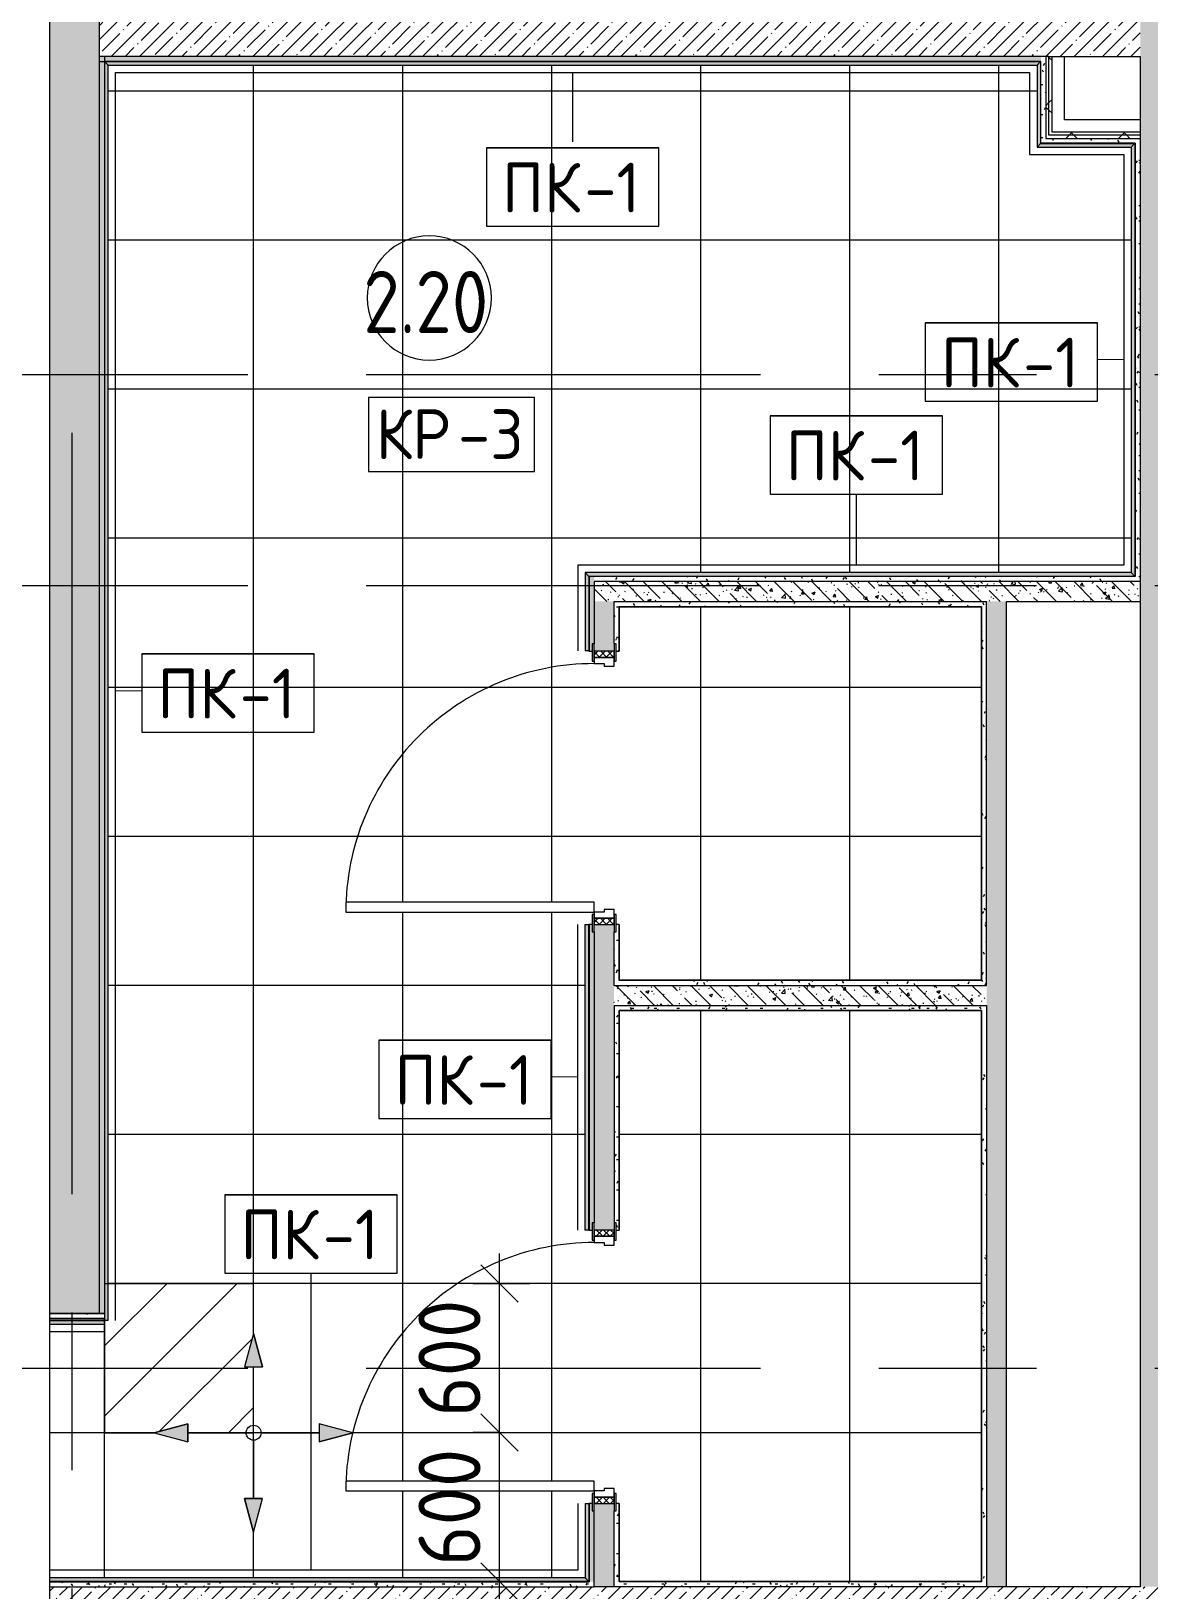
# Model space of a CAD drawing. Header units: millimetres. Extents: x 81633 to 280618, y -8553 to 29000.
# Drawn here: x 84695 to 89195, y 17257 to 23531 of the extents above; entities that cross this region are included whole.
import ezdxf

# ---------------------------------------------------------------- set-up
doc = ezdxf.new("R2010")
doc.units = ezdxf.units.MM
doc.linetypes.add('Осевая', pattern=[3175, 635, -476.25, 1587.5, -476.25])
for name, color, linetype, lineweight in [('A-ANNO-DIMS', 7, 'Continuous', 9), ('A-ANNO-DIMS-100', 7, 'Continuous', 9), ('A-AREA-IDEN', 7, 'Continuous', 9), ('A-DETL', 7, 'Continuous', 9), ('A-DETL-GENF', 7, 'Continuous', 9), ('A-DOOR', 7, 'Continuous', 9), ('A-DOOR-1', 7, 'Continuous', 13), ('A-DOOR-FRAM', 7, 'Continuous', 13), ('A-DOOR-FRAM-1', 7, 'Continuous', 9), ('A-FLOR-IDEN', 7, 'Continuous', 9), ('A-FLOR-PATT', 7, 'Continuous', 9), ('A-GENM-IDEN', 7, 'Continuous', 9), ('A-WALL', 7, 'Continuous', 9), ('I-WALL', 7, 'Continuous', 9), ('Оси', 7, 'Continuous', 9), ('Оси-2', 7, 'Осевая', 9)]:
    doc.layers.add(name, color=color, linetype=linetype, lineweight=lineweight)
for name, color, linetype, lineweight, true_color in [('A-DETL-GENF-1', 7, 'Continuous', 9, 0x004000), ('A-GENM-4', 7, 'Continuous', 9, 0x8000ff), ('A-WALL-1', 9, 'Continuous', 9, 0x808080), ('A-WALL-FNSH-1', 9, 'Continuous', 9, 0x808080), ('I-WALL-1', 7, 'Continuous', 9, 0x787878), ('I-WALL-2', 9, 'Continuous', 9, 0x808080)]:
    doc.layers.add(name, color=color, linetype=linetype, lineweight=lineweight, true_color=true_color)
doc.styles.add('GOST Common', font='GOST_Common.ttf', dxfattribs={"height": 200})
doc.styles.add('GOST Common_1', font='GOST_Common.ttf', dxfattribs={"width": 0.9, "height": 250})
doc.styles.add('ISOCPEUR', font='isocpeur.ttf', dxfattribs={"width": 0.9, "height": 250})
doc.dimstyles.new('ISO-2_5_0_9К_БОЛЬШОЙ_округление_1', dxfattribs={"dimscale": 304.8, "dimtxt": 248.995294, "dimasz": 0.492126, "dimexe": 0.393701, "dimexo": 0, "dimgap": 0, "dimtad": 1, "dimdec": 0, "dimrnd": 10, "dimzin": 0, "dimdsep": 46, "dimtxsty": 'ISOCPEUR', "dimblk1": 'OBLIQUE', "dimblk2": 'OBLIQUE', "dimsah": 1, "dimcen": 0.09, "dimdle": 0.393701, "dimazin": 0, "dimtfac": 1, "dimtdec": 4, "dimtix": 1, "dimtmove": 0, "dimatfit": 3, "dimfxl": 1, "dimtvp": 1, "dimtolj": 1, "dimtzin": 0, "dimarcsym": 2})
pattern_1 = [(45, (0, 0), (-57.024626, 57.024626), []), (45, (57.025, 0), (-57.024626, 57.024626), [100.806, -20.161, 3.353, -16.808])]
pattern_2 = [(135, (0, 0), (-75.43415, -75.43415), [106.68, -17.78, 3.556, -17.78]), (135, (0, 75.39), (-75.43415, -75.43415), []), (50, (0, 0), (127.52922, -11.15758), [13.335, -146.685]), (355, (0, 0), (-24.66966, 133.74002), [10.668, -117.348]), (100.451, (10.63, -0.93), (102.85973, 122.58178), [11.333, -124.663]), (46.184, (0, 35.56), (189.75516, -29.43036), [20.002, -220.027]), (96.636, (15.81, 33.1), (166.1822, 173.1996), [17, -186.995]), (351.184, (0, 35.56), (166.18393, 173.19757), [16.002, -176.022]), (21, (17.78, 26.67), (106.13027, -71.58603), [13.335, -146.685]), (326, (17.78, 26.67), (43.26188, 128.93175), [10.668, -117.348]), (71.451, (26.62, 20.7), (149.39198, 57.34505), [11.333, -124.663]), (37.5, (0, 0), (2.162228, 59.188357), [3.353, -112.573, 3.353, -115.773, -117.792]), (37.5, (0, 0), (2.162228, 59.188357), [-235.052, 3.353, -114.44]), (7.5, (0, 0), (46.773857, 70.126152), [3.353, -64.567, 3.353, -109.906, -44.894]), (7.5, (0, 0), (46.773857, 70.126152), [-181.178, 3.353, -41.542]), (327.5, (-39.65, 0), (94.913671, -4.010093), [3.353, -41.097, 3.353, -135.331, -184.023]), (327.5, (-39.65, 0), (94.913671, -4.010093), [-183.134, 3.353, -180.67]), (317.5, (-57.43, 0), (103.69057, 17.79882), [3.353, -54.432, 3.353, -88.748, -130.683]), (317.5, (-57.43, 0), (103.69057, 17.79882), [-149.885, 3.353, -127.33])]
pattern_3 = [(0, (0, 0), (121.92, 30.48), [10.058, -81.382, 10.058, -81.382, -487.68]), (0, (0, 0), (121.92, 30.48), [-182.88, 10.058, -172.822, 10.058, -81.382, -213.36]), (0, (0, 0), (121.92, 30.48), [-457.2, 10.058, -50.902, 10.058, -142.342]), (120, (45.72, 15.24), (-87.356454, 90.345817), [10.058, -81.382, 10.058, -81.382, -487.68]), (120, (45.72, 15.24), (-87.356454, 90.345817), [-182.88, 10.058, -172.822, 10.058, -81.382, -213.36]), (120, (45.72, 15.24), (-87.356454, 90.345817), [-457.2, 10.058, -50.902, 10.058, -142.342]), (240, (60.96, 76.2), (-34.563546, -120.825817), [10.058, -81.382, 10.058, -81.382, -487.68]), (240, (60.96, 76.2), (-34.563546, -120.825817), [-182.88, 10.058, -172.822, 10.058, -81.382, -213.36]), (240, (60.96, 76.2), (-34.563546, -120.825817), [-457.2, 10.058, -50.902, 10.058, -142.342])]
pattern_4 = [(45, (0, 0), (-106.06602, 106.06602), []), (135, (0, 0), (-106.06602, -106.06602), [])]

# ---------------------------------------------------------------- blocks, each defined once
blk = doc.blocks.new('110_Дверь_СКБ_1Ст_Внутренняя1 - Д-3 _п_ 1100x2100h_много всего-32422909-План устройства полов 2 этажa в осях 23-33')
at = {"layer": 'A-DOOR'}
h = blk.add_hatch(dxfattribs=at)
h.set_pattern_fill('FP_8', color=256, style=0, pattern_type=2)
h.set_pattern_definition([(135, (1751.41, 104.685), (-14.14214, -14.14214), []), (225, (1751.41, 104.685), (14.14214, -14.14214), [])])
h.paths.add_polyline_path([(537.5, -40), (562.5, -40), (562.5, 40), (537.5, 40)])
at = {"layer": 'A-DOOR-FRAM-1'}
h = blk.add_hatch(dxfattribs=at)
h.set_pattern_fill('FP_9', color=256, style=0, pattern_type=2)
h.set_pattern_definition([(45, (-371.384, 104.685), (-14.1421, 14.1421), []), (135, (-371.384, 104.685), (-14.1421, -14.1421), [])])
h.paths.add_polyline_path([(-537.5, -40), (-512.5, -40), (-512.5, 40), (-537.5, 40)])
at = {"layer": 'A-DOOR'}
blk.add_arc((-487.5, 40), 1000, 360, 90, dxfattribs=at)
at = {"layer": 'A-DOOR-1'}
for p, q in [((-487.5, 1040), (-487.5, 40)), ((-447.5, 1040), (-487.5, 1040)), ((-447.5, 40), (-447.5, 1040)), ((-487.5, 40), (-447.5, 40))]:
    blk.add_line(p, q, dxfattribs=at)
at = {"layer": 'A-DOOR-FRAM'}
for p, q in [((-497.5, 48), (-567.5, 48)), ((-567.5, 48), (-567.5, 40)), ((-567.5, 40), (-497.5, 40)), ((-512.5, 40), (-537.5, 40)), ((-537.5, 40), (-537.5, -40)), ((-487.5, 40), (-512.5, 40)), ((-512.5, 40), (-512.5, -40)), ((-512.5, -40), (-512.5, 40)), ((-497.5, 40), (-512.5, 40)), ((-512.5, 40), (-512.5, 39)), ((-512.5, 39), (-497.5, 39)), ((-497.5, 40), (-497.5, 48)), ((-497.5, 39), (-497.5, 40)), ((-487.5, 0), (-487.5, 40)), ((-477.5, 0), (-487.5, 0)), ((-477.5, -40), (-477.5, 0)), ((512.5, 0), (502.5, 0)), ((502.5, 0), (502.5, -40)), ((512.5, 40), (512.5, 0)), ((537.5, 40), (512.5, 40)), ((592.5, 48), (522.5, 48)), ((522.5, 48), (522.5, 40)), ((537.5, 40), (522.5, 40)), ((522.5, 40), (522.5, 39)), ((522.5, 40), (592.5, 40)), ((522.5, 39), (537.5, 39)), ((537.5, -40), (537.5, 40)), ((562.5, 40), (537.5, 40)), ((537.5, 40), (537.5, -40)), ((537.5, 39), (537.5, 40)), ((562.5, -40), (562.5, 40)), ((592.5, 40), (592.5, 48)), ((-497.5, -40), (-567.5, -40)), ((-567.5, -40), (-567.5, -48)), ((-567.5, -48), (-497.5, -48)), ((-537.5, -40), (-512.5, -40)), ((-497.5, -39), (-512.5, -39)), ((-512.5, -39), (-512.5, -40)), ((-512.5, -40), (-477.5, -40)), ((-512.5, -40), (-497.5, -40)), ((-497.5, -40), (-497.5, -39)), ((-497.5, -48), (-497.5, -40)), ((502.5, -40), (537.5, -40)), ((537.5, -39), (522.5, -39)), ((522.5, -39), (522.5, -40)), ((522.5, -40), (537.5, -40)), ((592.5, -40), (522.5, -40)), ((522.5, -40), (522.5, -48)), ((522.5, -48), (592.5, -48)), ((537.5, -40), (537.5, -39)), ((537.5, -40), (562.5, -40)), ((592.5, -48), (592.5, -40))]:
    blk.add_line(p, q, dxfattribs=at)
blk = doc.blocks.new('Плинтус - Плинтус керамогранит светло-серый-32981805-План устройства полов 2 этажa в осях 23-33')
at = {"layer": 'A-GENM-4'}
blk.add_hatch(color=256, dxfattribs=at).paths.add_polyline_path([(0, -1.4), (0, -15), (5053.1, -15), (5067, 0), (0, -1)])
for p, q in [((0, 0), (7.5, 0)), ((0, -15), (0, -0.4)), ((0, -15), (147.7, -15)), ((0, -45), (147.7, -45)), ((147.7, -15), (5053.1, -15)), ((147.7, -45), (5023.1, -45)), ((5053.1, -15), (5068, -0.1))]:
    blk.add_line(p, q, dxfattribs=at)
blk = doc.blocks.new('Плинтус - Плинтус керамогранит светло-серый-29857296-План устройства полов 2 этажa в осях 23-33')
at = {"layer": 'A-GENM-4'}
blk.add_hatch(color=256, dxfattribs=at).paths.add_polyline_path([(3755, -15), (3769.9, -0.1), (0.1, -0.1), (15, -15), (3394.5, -15)])
for p, q in [((0.1, -0.1), (15, -15)), ((15, -15), (3755, -15)), ((45, -45), (3725, -45)), ((3755, -15), (3770, 0))]:
    blk.add_line(p, q, dxfattribs=at)
blk = doc.blocks.new('Плинтус - Плинтус керамогранит светло-серый-29857297-План устройства полов 2 этажa в осях 23-33')
at = {"layer": 'A-GENM-4'}
blk.add_hatch(color=256, dxfattribs=at).paths.add_polyline_path([(1743.2, 0), (0, 0), (15, -15), (1728.2, -15)])
for p, q in [((0, 0), (1743.2, 0)), ((0, 0), (15, -15)), ((15, -15), (1728.2, -15)), ((45, -45), (1698.2, -45)), ((1728.2, -15), (1743.2, 0))]:
    blk.add_line(p, q, dxfattribs=at)
blk = doc.blocks.new('Плинтус - Плинтус керамогранит светло-серый-29857298-План устройства полов 2 этажa в осях 23-33')
at = {"layer": 'A-GENM-4'}
blk.add_hatch(color=256, dxfattribs=at).paths.add_polyline_path([(2198.3, 0), (0, 0), (15, -15), (2213.3, -15)])
for p, q in [((0, 0), (2198.3, 0)), ((0, 0), (15, -15)), ((15, -15), (2213.3, -15)), ((45, -45), (2243.3, -45)), ((2213.3, -15), (2198.3, 0))]:
    blk.add_line(p, q, dxfattribs=at)
blk = doc.blocks.new('Плинтус - Плинтус керамогранит светло-серый-29857299-План устройства полов 2 этажa в осях 23-33')
at = {"layer": 'A-GENM-4'}
blk.add_hatch(color=256, dxfattribs=at).paths.add_polyline_path([(300, 0), (0, 0), (-15, -15), (300, -15)])
for p, q in [((-45, -45), (300, -45)), ((0, 0), (-15, -15)), ((-15, -15), (300, -15)), ((0, 0), (300, 0)), ((300, 0), (300, -15))]:
    blk.add_line(p, q, dxfattribs=at)
blk = doc.blocks.new('Плинтус - Плинтус керамогранит светло-серый-32981851-План устройства полов 2 этажa в осях 23-33')
at = {"layer": 'A-GENM-4'}
blk.add_hatch(color=256, dxfattribs=at).paths.add_polyline_path([(2170, 0), (0, 0), (15, -15), (2170, -15)])
for p, q in [((0, 0), (2170, 0)), ((0, 0), (15, -15)), ((15, -15), (2170, -15)), ((45, -45), (2170, -45))]:
    blk.add_line(p, q, dxfattribs=at)
blk = doc.blocks.new('Плинтус - Плинтус керамогранит светло-серый-29857403-План устройства полов 2 этажa в осях 23-33')
at = {"layer": 'A-GENM-4'}
blk.add_hatch(color=256, dxfattribs=at).paths.add_polyline_path([(1230.8, 0), (0, 0), (0, -15), (1230.8, -15)])
for p, q in [((0, 0), (1230.8, 0)), ((0, -15), (0, 0)), ((0, -15), (1230.8, -15)), ((0, -45), (1230.8, -45)), ((1230.8, 0), (1230.8, -15))]:
    blk.add_line(p, q, dxfattribs=at)
blk = doc.blocks.new('Плинтус - Плинтус керамогранит светло-серый-29857404-План устройства полов 2 этажa в осях 23-33')
at = {"layer": 'A-GENM-4'}
blk.add_hatch(color=256, dxfattribs=at).paths.add_polyline_path([(314.4, 0), (0, 0), (0, -15), (299.4, -15)])
for p, q in [((0, 0), (314.4, 0)), ((0, -15), (0, 0)), ((0, -15), (299.4, -15)), ((0, -45), (269.4, -45)), ((299.4, -15), (314.4, 0))]:
    blk.add_line(p, q, dxfattribs=at)
blk = doc.blocks.new('Плинтус - Плинтус керамогранит светло-серый-29857682-План устройства полов 2 этажa в осях 23-33')
at = {"layer": 'A-GENM-4'}
blk.add_hatch(color=256, dxfattribs=at).paths.add_polyline_path([(22.3, -15), (364, -15), (379, 0), (0, 0), (-15, -15), (20, -15)])
for p, q in [((-45, -45), (334, -45)), ((0, 0), (-15, -15)), ((-15, -15), (364, -15)), ((364, -15), (379, 0))]:
    blk.add_line(p, q, dxfattribs=at)
blk = doc.blocks.new('Плинтус - Плинтус керамогранит светло-серый-29857683-План устройства полов 2 этажa в осях 23-33')
at = {"layer": 'A-GENM-4'}
blk.add_hatch(color=256, dxfattribs=at).paths.add_polyline_path([(345.1, -15), (330.1, 0), (1.1, -1.1), (15.1, -15), (330.1, -15)])
for p, q in [((0, 0), (15, -15)), ((15, -15), (345.1, -15)), ((45, -45), (375.1, -45)), ((345.1, -15), (330.1, 0))]:
    blk.add_line(p, q, dxfattribs=at)
blk = doc.blocks.new('Плинтус - Плинтус керамогранит светло-серый-32981827-План устройства полов 2 этажa в осях 23-33')
at = {"layer": 'A-GENM-4'}
blk.add_hatch(color=256, dxfattribs=at).paths.add_polyline_path([(280, -15), (280, 0), (60.7, 0), (60.7, -15)])
for p, q in [((60.7, 0), (280, 0)), ((60.7, -15), (280, -15)), ((60.7, -45), (280, -45)), ((280, 0), (280, -15))]:
    blk.add_line(p, q, dxfattribs=at)
blk = doc.blocks.new('Начало раскладки_красным - Начало раскладки_красным-26102174-План устройства полов 2 этажa в осях 23-33')
at = {"layer": 'A-DETL-GENF'}
for points in [[(-36.2, 264.8), (36.2, 264.8), (0, 400)], [(-264.8, -36.2), (-264.8, 36.2), (-400, 0)], [(264.8, -36.2), (400, 0), (264.8, 36.2)], [(0, -400), (36.2, -264.8), (-36.2, -264.8), (-23.5, -312.3)]]:
    blk.add_hatch(color=256, dxfattribs=at).paths.add_polyline_path(points)
for p, q in [((0, 400), (-36.2, 264.8)), ((0, 400), (-36.2, 264.8)), ((36.2, 264.8), (0, 400)), ((0, 400), (36.2, 264.8)), ((-36.2, 264.8), (36.2, 264.8)), ((-36.2, 264.8), (36.2, 264.8)), ((0, 30), (0, 264.8)), ((-264.8, 36.2), (-400, 0)), ((-400, 0), (-264.8, 36.2)), ((-400, 0), (-264.8, -36.2)), ((-400, 0), (-264.8, -36.2)), ((-264.8, -36.2), (-264.8, 36.2)), ((-264.8, 36.2), (-264.8, -36.2)), ((-30, 0), (-264.8, 0)), ((30, 0), (264.8, 0)), ((400, 0), (264.8, 36.2)), ((264.8, 36.2), (264.8, -36.2)), ((400, 0), (264.8, 36.2)), ((264.8, 36.2), (264.8, -36.2)), ((400, 0), (264.8, -36.2)), ((0, -30), (0, -264.8)), ((264.8, -36.2), (400, 0)), ((36.2, -264.8), (-36.2, -264.8)), ((-36.2, -264.8), (0, -400)), ((0, -400), (-36.2, -264.8)), ((-36.2, -264.8), (36.2, -264.8)), ((0, -400), (36.2, -264.8)), ((0, -400), (36.2, -264.8))]:
    blk.add_line(p, q, dxfattribs=at)
blk.add_circle((0, 0), 30, dxfattribs=at)
blk = doc.blocks.new('DET_L_Линия разрыва - М100-30654842-План устройства полов 2 этажa в осях 23-33')
at = {"layer": 'A-DETL-GENF'}
blk.add_line((11739.9, 0), (0, 0), dxfattribs=at)
blk = doc.blocks.new('Марка_Помещения - Номер-25198446-План устройства полов 2 этажa в осях 23-33')
at = {"layer": 'A-AREA-IDEN'}
for start, end in [(360, 180), (180, 360)]:
    blk.add_arc((0, 0), 2.5, start, end, dxfattribs=at)
blk = doc.blocks.new('М_перекрытий_ЭП - Типоразмер-25383776-План устройства полов 2 этажa в осях 23-33')
at = {"layer": 'A-FLOR-IDEN'}
for p, q in [((3.352, 1.578), (-3.336, 1.578)), ((-3.336, 1.578), (-3.336, -1.406)), ((3.352, -1.406), (3.352, 1.578)), ((-3.336, -1.406), (3.352, -1.406))]:
    blk.add_line(p, q, dxfattribs=at)
blk = doc.blocks.new('DIMBLOCK53-План устройства полов 2 этажa в осях 23-33')
at = {"layer": 'A-ANNO-DIMS-100', "lineweight": 20}
for p, q in [((86580.8, 17891), (86505.8, 17966)), ((86580.8, 17891), (86655.8, 17816)), ((86580.8, 17291), (86505.8, 17366)), ((86580.8, 17291), (86655.8, 17216))]:
    blk.add_line(p, q, dxfattribs=at)
at = {"layer": 'A-ANNO-DIMS-100'}
for p, q in [((86474.7, 17891), (86700.8, 17891)), ((86580.8, 17891), (86474.7, 17891)), ((86580.8, 17171), (86580.8, 17891)), ((86474.7, 17291), (86700.8, 17291)), ((86580.8, 17291), (86474.7, 17291))]:
    blk.add_line(p, q, dxfattribs=at)
at = {"layer": 'A-ANNO-DIMS-100', "color": 0, "insert": (86254.2, 17354), "char_height": 250, "width": 568.858, "attachment_point": 1, "rotation": 90, "line_spacing_factor": 1.149209, "style": 'ISOCPEUR'}
blk.add_mtext('600', dxfattribs=at)
blk = doc.blocks.new('_Oblique')
at = {"color": 0, "linetype": 'ByBlock', "lineweight": -2}
blk.add_line((-0.5, -0.5), (0.5, 0.5), dxfattribs=at)
blk = doc.blocks.new('DIMBLOCK54-План устройства полов 2 этажa в осях 23-33')
at = {"layer": 'A-ANNO-DIMS-100'}
for p, q in [((86580.8, 17891), (86580.8, 18611)), ((86474.7, 18491), (86700.8, 18491)), ((86580.8, 18491), (86474.7, 18491)), ((86474.7, 17891), (86700.8, 17891)), ((86580.8, 17891), (86474.7, 17891))]:
    blk.add_line(p, q, dxfattribs=at)
at = {"layer": 'A-ANNO-DIMS-100', "lineweight": 20}
for p, q in [((86580.8, 18491), (86505.8, 18566)), ((86580.8, 18491), (86655.8, 18416)), ((86580.8, 17891), (86505.8, 17966)), ((86580.8, 17891), (86655.8, 17816))]:
    blk.add_line(p, q, dxfattribs=at)
at = {"layer": 'A-ANNO-DIMS-100', "color": 0, "insert": (86254.2, 17954), "char_height": 250, "width": 568.858, "attachment_point": 1, "rotation": 90, "line_spacing_factor": 1.149209, "style": 'ISOCPEUR'}
blk.add_mtext('600', dxfattribs=at)
blk = doc.blocks.new('Mark Reiling - Mark Reiling-26174330-План устройства полов 2 этажa в осях 23-33')
at = {"layer": 'A-GENM-IDEN'}
for p, q in [((-3.47, 1.49), (-3.47, -1.663)), ((-3.47, 1.49), (3.47, 1.49)), ((3.47, 1.49), (-3.47, 1.49)), ((-3.47, 1.49), (-3.47, -1.663)), ((3.47, -1.663), (3.47, 1.49)), ((3.47, -1.663), (3.47, 1.49)), ((-3.47, -1.663), (3.47, -1.663)), ((-3.47, -1.663), (3.47, -1.663))]:
    blk.add_line(p, q, dxfattribs=at)

msp = doc.modelspace()

# ---------------------------------------------------------------- hatches: boundary and pattern name
at = {"layer": 'A-DETL-GENF-1'}
h = msp.add_hatch(dxfattribs=at)
h.set_pattern_fill('FP_55', color=256, style=0, pattern_type=2)
h.set_pattern_definition([(45, (0, 0), (-141.42136, 141.42136), [])])
h.paths.add_polyline_path([(85590.4, 17889.7), (85590.4, 18154.4), (85554.1, 18154.4), (85590.4, 18289.7), (85590.4, 18489.7), (84990.4, 18489.7), (84990.4, 17889.7), (85190.4, 17889.7), (85325.6, 17925.9), (85325.6, 17889.7), (85554.1, 17889.7)])
at = {"layer": 'A-FLOR-PATT'}
h = msp.add_hatch(dxfattribs=at)
h.set_pattern_fill('FP_41', color=256, style=0, pattern_type=2)
h.set_pattern_definition([(270, (86790.36, 20291), (600, 4e-14), []), (0, (86790.36, 20291), (0, 600), [])])
h.paths.add_polyline_path([(84990, 18342), (84990, 18349.5), (84770.7, 18349.5), (84770.7, 18342), (84970, 18342)])
h.paths.add_polyline_path([(86961.7, 17655.4), (85961.7, 17655.4), (85961.7, 17695.4), (86961.7, 17695.4), (86961.7, 17665.4)])
h.paths.add_polyline_path([(88476.8, 17290), (88521.7, 17291), (88520.7, 19590), (87061.7, 19589), (87061.7, 18705.4), (87049.7, 18705.4), (87049.7, 18665.4), (87041.7, 18665.4), (87041.7, 18645.4), (87001.7, 18645.4), (87001.7, 18655.4), (86961.7, 18655.4), (86961.7, 18665.4), (86953.7, 18665.4), (86953.7, 18705.4), (86941.7, 18705.4), (86941.7, 19935.8), (86953.7, 19935.8), (86953.7, 19975.8), (86961.7, 19975.8), (86961.7, 19985.8), (87001.7, 19985.8), (87001.7, 19995.8), (87041.7, 19995.8), (87041.7, 19975.8), (87049.7, 19975.8), (87049.7, 19935.8), (87061.7, 19935.8), (87061.8, 19710), (88521.7, 19711), (88520.7, 21215.8), (87061.7, 21214.8), (87061.7, 21035.8), (87049.7, 21035.8), (87049.7, 20995.8), (87041.7, 20995.8), (87041.7, 20975.8), (87001.7, 20975.8), (87001.7, 20985.8), (86961.7, 20985.8), (86961.7, 20995.8), (86953.7, 20995.8), (86953.7, 21035.8), (86941.7, 21035.8), (86942.9, 21335.8), (89140, 21336.8), (89139, 21336.8), (86940.7, 21335.8), (86940.7, 21036.8), (86925.7, 21036.8), (86925.7, 21351.8), (89124, 21351.8), (89124, 23065), (88745, 23065.7), (88745, 23395.1), (85005, 23395.1), (85005, 18342), (84990, 18342), (84990, 18327), (84770.7, 18327), (84770.7, 17306), (86925.7, 17306), (86925.7, 17605.4), (86940.7, 17605.4), (86939.7, 17291), (86941.7, 17291), (86941.7, 17605.4), (86953.7, 17605.4), (86953.7, 17645.4), (86961.7, 17645.4), (86961.7, 17655.4), (87001.7, 17655.4), (87001.7, 17665.4), (87041.7, 17665.4), (87041.7, 17645.4), (87049.7, 17645.4), (87049.7, 17605.4), (87061.7, 17605.4), (87061.8, 17290), (88384.5, 17290)])
h.paths.add_polyline_path([(85590.4, 17489.7), (85554.1, 17624.9), (85626.6, 17624.9), (85622.9, 17611.2)])
h.paths.add_polyline_path([(85325.6, 17853.4), (85190.4, 17889.7), (85325.6, 17925.9), (85325.6, 17889.7)])
h.paths.add_polyline_path([(85855.1, 17853.4), (85855.1, 17925.9), (85990.4, 17889.7), (85961.7, 17882)])
h.paths.add_polyline_path([(85590.4, 18154.4), (85554.1, 18154.4), (85590.4, 18289.7), (85626.6, 18154.4)])
h.paths.add_polyline_path([(86939.5, 18705.4), (86924.5, 18705.4), (86924.5, 19936.2), (86939.5, 19935.8), (86939.5, 19590)])
h.paths.add_polyline_path([(85961.7, 19985.8), (85961.7, 20025.8), (86961.7, 20025.8), (86961.7, 19985.8), (86177.2, 19985.8)])
at = {"layer": 'I-WALL'}
h = msp.add_hatch(dxfattribs=at)
h.set_pattern_fill('FP_2', color=256, style=0, pattern_type=2)
h.set_pattern_definition(pattern_1)
h.paths.add_polyline_path([(84770.7, 18370), (84970, 18370), (84970, 27100), (84770.7, 27100), (84770.7, 18654.6)])
h = msp.add_hatch(dxfattribs=at)
h.set_pattern_fill('FP_2', color=256, style=0, pattern_type=2)
h.set_pattern_definition(pattern_1)
h.paths.add_polyline_path([(89160, 17270), (89410, 17270), (89410, 27100), (89160, 27100), (89160, 17611.2)])
h = msp.add_hatch(dxfattribs=at)
h.set_pattern_fill('FP_2', color=256, style=0, pattern_type=2)
h.set_pattern_definition(pattern_1)
h.paths.add_polyline_path([(89160, 23430), (89160, 23680), (84970, 23680), (84970, 23430), (89032.3, 23430)])
h = msp.add_hatch(dxfattribs=at)
h.set_pattern_fill('FP_48', color=256, style=0, pattern_type=2)
h.set_pattern_definition(pattern_4)
h.paths.add_polyline_path([(88792.5, 23100), (88792.5, 23430), (88780, 23430), (88780, 23100)])
h = msp.add_hatch(dxfattribs=at)
h.set_pattern_fill('FP_48', color=256, style=0, pattern_type=2)
h.set_pattern_definition(pattern_4)
h.paths.add_polyline_path([(88805, 23112.5), (88805, 23430), (88792.5, 23430), (88792.5, 23112.5)])
h = msp.add_hatch(dxfattribs=at)
h.set_pattern_fill('FP_48', color=256, style=0, pattern_type=2)
h.set_pattern_definition(pattern_4)
h.paths.add_polyline_path([(89160, 23100), (89160, 23112.5), (88792.5, 23112.5), (88792.5, 23100), (89032.3, 23100)])
h = msp.add_hatch(dxfattribs=at)
h.set_pattern_fill('FP_48', color=256, style=0, pattern_type=2)
h.set_pattern_definition(pattern_4)
h.paths.add_polyline_path([(88805, 23112.5), (89160, 23112.5), (89160, 23125), (88805, 23125)])
h = msp.add_hatch(dxfattribs=at)
h.set_pattern_fill('FP_2', color=256, style=0, pattern_type=2)
h.set_pattern_definition(pattern_1)
h.paths.add_polyline_path([(84770.7, 16080), (84970, 16080), (84970, 17270), (84770.7, 17270), (84770.7, 16081.9)])
h = msp.add_hatch(dxfattribs=at)
h.set_pattern_fill('FP_2', color=256, style=0, pattern_type=2)
h.set_pattern_definition(pattern_1)
h.paths.add_polyline_path([(86270, 17050), (86490, 17050), (86490, 17270), (84970, 17270), (84970, 17050), (85793.7, 17050)])
h = msp.add_hatch(dxfattribs=at)
h.set_pattern_fill('FP_2', color=256, style=0, pattern_type=2)
h.set_pattern_definition(pattern_1)
h.paths.add_polyline_path([(92270.8, 17050), (92810, 17050), (92810, 17270), (86490, 17270), (86490, 17050), (90990.7, 17050)])
at = {"layer": 'I-WALL-1'}
h = msp.add_hatch(dxfattribs=at)
h.set_pattern_fill('FP_19', color=256, style=0, pattern_type=2)
h.set_pattern_definition(pattern_2)
h.paths.add_polyline_path([(89160, 21235.8), (89160, 21315.8), (86961.7, 21315.8), (86961.7, 21235.8), (89032.3, 21235.8)])
h = msp.add_hatch(dxfattribs=at)
h.set_pattern_fill('FP_19', color=256, style=0, pattern_type=2)
h.set_pattern_definition(pattern_2)
h.paths.add_polyline_path([(86961.7, 17270), (87041.7, 17270), (87041.7, 17605.4), (86961.7, 17605.4), (86961.7, 17290)])
h.paths.add_polyline_path([(86961.7, 18705.4), (87041.7, 18705.4), (87041.7, 19935.8), (86961.7, 19935.8), (86961.7, 18735.4)])
h.paths.add_polyline_path([(87041.7, 21035.8), (87041.7, 21235.8), (86961.7, 21235.8), (86961.7, 21035.8)])
h = msp.add_hatch(dxfattribs=at)
h.set_pattern_fill('FP_19', color=256, style=0, pattern_type=2)
h.set_pattern_definition(pattern_2)
h.paths.add_polyline_path([(88621.7, 16180), (88621.7, 17050), (88541.7, 17050), (88541.7, 16180)])
h.paths.add_polyline_path([(88541.7, 17270), (88621.7, 17270), (88621.7, 21235.8), (88541.7, 21235.8), (88541.7, 17290)])
h = msp.add_hatch(dxfattribs=at)
h.set_pattern_fill('FP_19', color=256, style=0, pattern_type=2)
h.set_pattern_definition(pattern_2)
h.paths.add_polyline_path([(88541.7, 19610), (88541.7, 19690), (87041.7, 19690), (87041.7, 19610), (87089.1, 19610)])
at = {"layer": 'I-WALL-2'}
h = msp.add_hatch(dxfattribs=at)
h.set_pattern_fill('FP_47', color=256, style=0, pattern_type=2)
h.set_pattern_definition(pattern_3)
h.paths.add_polyline_path([(88760, 23410), (88760, 23430), (84970, 23430), (84970, 23410), (88384.5, 23410)])
h = msp.add_hatch(dxfattribs=at)
h.set_pattern_fill('FP_47', color=256, style=0, pattern_type=2)
h.set_pattern_definition(pattern_3)
h.paths.add_polyline_path([(84970, 18370), (84990, 18370), (84990, 23430), (84970, 23430), (84970, 18654.6)])
h = msp.add_hatch(dxfattribs=at)
h.set_pattern_fill('FP_47', color=256, style=0, pattern_type=2)
h.set_pattern_definition(pattern_3)
h.paths.add_polyline_path([(88760, 23080), (88780, 23080), (88780, 23430), (88760, 23430), (88760, 23349.9)])
h = msp.add_hatch(dxfattribs=at)
h.set_pattern_fill('FP_47', color=256, style=0, pattern_type=2)
h.set_pattern_definition(pattern_3)
h.paths.add_polyline_path([(89127, 23080), (89140, 23080), (89140, 23100), (88780, 23100), (88780, 23080), (89032.3, 23080)])
h = msp.add_hatch(dxfattribs=at)
h.set_pattern_fill('FP_47', color=256, style=0, pattern_type=2)
h.set_pattern_definition(pattern_3)
h.paths.add_polyline_path([(89140, 21335.8), (89160, 21335.8), (89160, 23100), (89140, 23100), (89140, 21336.8)])
h = msp.add_hatch(dxfattribs=at)
h.set_pattern_fill('FP_47', color=256, style=0, pattern_type=2)
h.set_pattern_definition(pattern_3)
h.paths.add_polyline_path([(86953.7, 17290), (86961.7, 17290), (86961.7, 17575.4), (86953.7, 17575.4), (86953.7, 17605.4), (86941.7, 17605.4), (86941.7, 17290)])
h.paths.add_polyline_path([(86941.7, 18705.4), (86953.7, 18705.4), (86953.7, 18735.4), (86961.7, 18735.4), (86961.2, 19905.8), (86953.7, 19905.8), (86953.7, 19935.8), (86941.7, 19935.8), (86941.7, 19905.8)])
h.paths.add_polyline_path([(86953.7, 21035.8), (86953.7, 21065.8), (86961.7, 21065.8), (86961.7, 21335.8), (86941.7, 21335.8), (86941.7, 21035.8)])
h = msp.add_hatch(dxfattribs=at)
h.set_pattern_fill('FP_47', color=256, style=0, pattern_type=2)
h.set_pattern_definition(pattern_3)
h.paths.add_polyline_path([(89160, 21315.8), (89160, 21335.8), (86961.7, 21335.8), (86961.7, 21315.8), (89032.3, 21315.8)])
h = msp.add_hatch(dxfattribs=at)
h.set_pattern_fill('FP_47', color=256, style=0, pattern_type=2)
h.set_pattern_definition(pattern_3)
h.paths.add_polyline_path([(87061.7, 19690), (87061.7, 19935.8), (87049.7, 19935.8), (87049.7, 19905.8), (87041.7, 19905.8), (87041.7, 19690)])
h.paths.add_polyline_path([(87061.7, 21035.8), (87061.7, 21235.8), (87041.7, 21235.8), (87041.7, 21065.8), (87049.7, 21065.8), (87049.7, 21035.8)])
h = msp.add_hatch(dxfattribs=at)
h.set_pattern_fill('FP_47', color=256, style=0, pattern_type=2)
h.set_pattern_definition(pattern_3)
h.paths.add_polyline_path([(88520.7, 21215.8), (88521.7, 21215.8), (88521.7, 21235.8), (87061.7, 21235.8), (87061.7, 21215.8), (88384.5, 21215.8)])
h = msp.add_hatch(dxfattribs=at)
h.set_pattern_fill('FP_47', color=256, style=0, pattern_type=2)
h.set_pattern_definition(pattern_3)
h.paths.add_polyline_path([(88521.7, 19710), (88541.7, 19710), (88541.7, 21235.8), (88521.7, 21235.8), (88521.7, 19711)])
h = msp.add_hatch(dxfattribs=at)
h.set_pattern_fill('FP_47', color=256, style=0, pattern_type=2)
h.set_pattern_definition(pattern_3)
h.paths.add_polyline_path([(88541.7, 19690), (88541.7, 19710), (87061.7, 19710), (87061.7, 19690), (87089.1, 19690)])
h = msp.add_hatch(dxfattribs=at)
h.set_pattern_fill('FP_47', color=256, style=0, pattern_type=2)
h.set_pattern_definition(pattern_3)
h.paths.add_polyline_path([(88521.7, 19590), (88541.7, 19590), (88541.7, 19610), (87041.7, 19610), (87041.7, 19590), (88520.7, 19590)])
h = msp.add_hatch(dxfattribs=at)
h.set_pattern_fill('FP_47', color=256, style=0, pattern_type=2)
h.set_pattern_definition(pattern_3)
h.paths.add_polyline_path([(87061.7, 17270), (87061.7, 17605.4), (87049.7, 17605.4), (87049.7, 17575.4), (87041.7, 17575.4), (87041.7, 17270)])
h.paths.add_polyline_path([(87061.7, 18705.4), (87061.7, 19590), (87041.7, 19590), (87042.4, 18735.4), (87049.7, 18735.4), (87049.7, 18705.4)])
h = msp.add_hatch(dxfattribs=at)
h.set_pattern_fill('FP_47', color=256, style=0, pattern_type=2)
h.set_pattern_definition(pattern_3)
h.paths.add_polyline_path([(88541.7, 17290), (88541.7, 19590), (88521.7, 19590), (88521.7, 17290)])
h = msp.add_hatch(dxfattribs=at)
h.set_pattern_fill('FP_47', color=256, style=0, pattern_type=2)
h.set_pattern_definition(pattern_3)
h.paths.add_polyline_path([(84991, 18349.5), (84990, 18369.5), (84770.7, 18369.5), (84770.7, 18349.5), (84990.4, 18349.5)])
h = msp.add_hatch(dxfattribs=at)
h.set_pattern_fill('FP_47', color=256, style=0, pattern_type=2)
h.set_pattern_definition(pattern_3)
h.paths.add_polyline_path([(86961.7, 17270), (86961.7, 17290), (84770.7, 17289.2), (84770.7, 17270), (86490, 17270)])
h = msp.add_hatch(dxfattribs=at)
h.set_pattern_fill('FP_47', color=256, style=0, pattern_type=2)
h.set_pattern_definition(pattern_3)
h.paths.add_polyline_path([(88541.7, 17270), (88541.7, 17290), (87061.7, 17290), (87061.7, 17270), (88384.5, 17270)])

# ---------------------------------------------------------------- linework, layer by layer
at = {"layer": 'A-DETL'}
for p, q in [((85590.4, 18489.7), (84990.4, 18489.7)), ((84990.4, 18489.7), (84990.4, 17889.7)), ((85590.4, 18289.7), (85590.4, 18489.7)), ((85590.4, 17889.7), (85590.4, 18154.4)), ((84990.4, 17889.7), (85190.4, 17889.7)), ((85325.6, 17889.7), (85590.4, 17889.7))]:
    msp.add_line(p, q, dxfattribs=at)
at = {"layer": 'A-GENM-IDEN'}
for p, q in [((86875, 23365.1), (86875, 23086.3)), ((89094, 22208.4), (88988.7, 22209.9)), ((88017.4, 21381.8), (88017.4, 21663.7)), ((85035, 20876.1), (85140.3, 20877.6)), ((86894.5, 19320.8), (86789.1, 19322.3)), ((85822.2, 17336), (85822.2, 18528.1))]:
    msp.add_line(p, q, dxfattribs=at)
at = {"layer": 'A-WALL'}
for p, q in [((84970, 18370), (84970, 26850)), ((88792.5, 23430), (84990, 23430)), ((84990, 23430), (84990, 18370)), ((88760, 23080), (88760, 23410)), ((88792.5, 23112.5), (88792.5, 23430)), ((88805, 23125), (88805, 23430)), ((89160, 23112.5), (88792.5, 23112.5)), ((89160, 23125), (88805, 23125)), ((89160, 23112.5), (89160, 21335.8)), ((89140, 23080), (88760, 23080)), ((89140, 23080), (89140, 21335.8)), ((86961.7, 21315.8), (86961.7, 21065.8)), ((87041.7, 21235.8), (88541.7, 21235.8)), ((87041.7, 21065.8), (87041.7, 21235.8)), ((87061.7, 21215.8), (87061.7, 21035.8)), ((88521.7, 19711), (88521.7, 21215.8)), ((88541.7, 19690), (88541.7, 21235.8)), ((86961.7, 19905.8), (86961.7, 18735.4)), ((87041.7, 19690), (87041.7, 19905.8)), ((87061.7, 19935.8), (87061.7, 19710)), ((88521.7, 19710), (87061.7, 19710)), ((87041.7, 19690), (88541.7, 19690)), ((87041.7, 19610), (87041.7, 18735.4)), ((88521.7, 19590), (87061.7, 19590)), ((87061.7, 19590), (87061.7, 18705.4)), ((88521.7, 17290), (88521.7, 19590)), ((88541.7, 19610), (88541.7, 17270)), ((86961.7, 17270), (86961.7, 17575.4)), ((87041.7, 17270), (87041.7, 17575.4)), ((87061.7, 17605.4), (87061.7, 17290)), ((84770.7, 17290), (86941.7, 17290)), ((89160, 17270), (86961.7, 17270)), ((88521.7, 17290), (87061.7, 17290))]:
    msp.add_line(p, q, dxfattribs=at)
at = {"layer": 'A-WALL-1'}
for p, q in [((84990, 23430), (84970, 23430)), ((84970, 23410), (84990, 23410)), ((88780, 23430), (88780, 23100)), ((88792.5, 23430), (89160, 23430)), ((88855, 23175), (88855, 23430)), ((89160, 23430), (89160, 23112.5)), ((89160, 23175), (88855, 23175)), ((88780, 23100), (89160, 23100)), ((86941.7, 21335.8), (86941.7, 21035.8)), ((89140, 21335.8), (86941.7, 21335.8)), ((89160, 21335.8), (89160, 17270)), ((89160, 21315.8), (86961.7, 21315.8)), ((87061.7, 21215.8), (88521.7, 21215.8)), ((88621.7, 21235.8), (89160, 21235.8)), ((88621.7, 17270), (88621.7, 21235.8)), ((86941.7, 21035.8), (86953.7, 21035.8)), ((87049.7, 21035.8), (87061.7, 21035.8)), ((86953.7, 19935.8), (86941.7, 19935.8)), ((86941.7, 19935.8), (86941.7, 18705.4)), ((87061.7, 19935.8), (87049.7, 19935.8)), ((87041.7, 19610), (88541.7, 19610)), ((86941.7, 18705.4), (86953.7, 18705.4)), ((87049.7, 18705.4), (87061.7, 18705.4)), ((84770.7, 18370), (84990, 18370)), ((84991, 18369.5), (84770.7, 18369.5)), ((84990.4, 18349.5), (84991, 18349.5)), ((84991, 18349.5), (84991, 18369.5)), ((86953.7, 17605.4), (86941.7, 17605.4)), ((86941.7, 17605.4), (86941.7, 17290)), ((87061.7, 17605.4), (87049.7, 17605.4)), ((84770.7, 17270), (86961.7, 17270))]:
    msp.add_line(p, q, dxfattribs=at)
at = {"layer": 'A-WALL-FNSH-1'}
for p, q in [((88760, 23410), (84990, 23410)), ((84991, 23409), (88759, 23409)), ((84991, 18369.5), (84991, 23409)), ((88759, 23409), (88759, 23079)), ((88759, 23079), (89139, 23079)), ((89139, 23079), (89139, 21336.8)), ((86940.7, 21336.8), (86940.7, 21035.8)), ((89139, 21336.8), (86940.7, 21336.8)), ((87062.7, 21214.8), (88521.7, 21214.8)), ((87062.7, 21035.8), (87062.7, 21214.8)), ((88520.7, 21215.8), (88520.7, 19710)), ((86940.7, 21035.8), (86941.7, 21035.8)), ((87061.7, 21035.8), (87062.7, 21035.8)), ((86941.7, 19935.8), (86940.7, 19935.8)), ((86940.7, 19935.8), (86940.7, 18705.4)), ((87062.7, 19935.8), (87061.7, 19935.8)), ((87062.7, 19711), (87062.7, 19935.8)), ((88521.7, 19711), (87062.7, 19711)), ((88521.7, 19710), (88521.7, 19711)), ((87062.7, 19589), (88520.7, 19589)), ((87062.7, 18705.4), (87062.7, 19589)), ((88520.7, 19589), (88520.7, 17291)), ((86940.7, 18705.4), (86941.7, 18705.4)), ((87061.7, 18705.4), (87062.7, 18705.4)), ((84990.4, 18349.5), (84770.7, 18349.5)), ((84770.7, 18348.5), (84990.4, 18348.5)), ((84990, 18370), (84990, 18369.5)), ((84991, 18348.5), (84991, 18349.5)), ((86941.7, 17605.4), (86940.7, 17605.4)), ((86940.7, 17605.4), (86940.7, 17291)), ((87062.7, 17605.4), (87061.7, 17605.4)), ((87062.7, 17291), (87062.7, 17605.4)), ((86940.7, 17291), (84770.7, 17291)), ((88520.7, 17291), (87062.7, 17291))]:
    msp.add_line(p, q, dxfattribs=at)
at = {"layer": 'Оси'}
for p, q in [((82432.7, 22150), (84932.7, 22150)), ((84860, 19415.1), (84860, 21915.1)), ((82432.7, 21300), (84932.7, 21300)), ((82432.7, 18150), (84932.7, 18150))]:
    msp.add_line(p, q, dxfattribs=at)
at = {"layer": 'Оси-2'}
for p, q in [((84932.7, 22150), (90740, 22150)), ((84932.7, 21300), (122580, 21300)), ((84860, 1863.7), (84860, 19415.1)), ((84932.7, 18150), (122760, 18150))]:
    msp.add_line(p, q, dxfattribs=at)

# ---------------------------------------------------------------- block references
at = {"layer": 'A-AREA-IDEN', "xscale": 99.99999999999993, "yscale": 99.99999999999993, "zscale": 99.99999999999993}
msp.add_blockref('Марка_Помещения - Номер-25198446-План устройства полов 2 этажa в осях 23-33', (86298, 22457.6), dxfattribs=at)
at = {"layer": 'A-DETL-GENF', "rotation": 270.0000000000003}
msp.add_blockref('DET_L_Линия разрыва - М100-30654842-План устройства полов 2 этажa в осях 23-33', (84770.7, 27380.8), dxfattribs=at)
at = {"layer": 'A-DETL-GENF'}
msp.add_blockref('Начало раскладки_красным - Начало раскладки_красным-26102174-План устройства полов 2 этажa в осях 23-33', (85590.4, 17889.7), dxfattribs=at)
at = {"layer": 'A-DOOR', "rotation": 90}
for p in [(87001.7, 20473.3), (87001.7, 18142.9)]:
    msp.add_blockref('110_Дверь_СКБ_1Ст_Внутренняя1 - Д-3 _п_ 1100x2100h_много всего-32422909-План устройства полов 2 этажa в осях 23-33', p, dxfattribs=at)
at = {"layer": 'A-FLOR-IDEN', "xscale": 99.99999999999993, "yscale": 99.99999999999993, "zscale": 99.99999999999993}
msp.add_blockref('М_перекрытий_ЭП - Типоразмер-25383776-План устройства полов 2 этажa в осях 23-33', (86386.2, 21899.6), dxfattribs=at)
at = {"layer": 'A-GENM-4'}
for name, p, rotation in [('Плинтус - Плинтус керамогранит светло-серый-32981805-План устройства полов 2 этажa в осях 23-33', (84990, 18342), 90), ('Плинтус - Плинтус керамогранит светло-серый-29857683-План устройства полов 2 этажa в осях 23-33', (88760, 23410.1), 270), ('Плинтус - Плинтус керамогранит светло-серый-29857297-План устройства полов 2 этажa в осях 23-33', (89139, 23080), 270), ('Плинтус - Плинтус керамогранит светло-серый-29857298-План устройства полов 2 этажa в осях 23-33', (89139, 21336.8), 180), ('Плинтус - Плинтус керамогранит светло-серый-29857299-План устройства полов 2 этажa в осях 23-33', (86940.7, 21336.8), 270), ('Плинтус - Плинтус керамогранит светло-серый-29857403-План устройства полов 2 этажa в осях 23-33', (86939.5, 19936.2), 270), ('Плинтус - Плинтус керамогранит светло-серый-29857404-План устройства полов 2 этажa в осях 23-33', (86940.7, 17605.4), 270), ('Плинтус - Плинтус керамогранит светло-серый-32981851-План устройства полов 2 этажa в осях 23-33', (86940.7, 17291), 180)]:
    msp.add_blockref(name, p, dxfattribs=dict(at, rotation=rotation))
for name, p in [('Плинтус - Плинтус керамогранит светло-серый-29857296-План устройства полов 2 этажa в осях 23-33', (84990, 23410.1)), ('Плинтус - Плинтус керамогранит светло-серый-29857682-План устройства полов 2 этажa в осях 23-33', (88760, 23080)), ('Плинтус - Плинтус керамогранит светло-серый-32981827-План устройства полов 2 этажa в осях 23-33', (84710, 18342))]:
    msp.add_blockref(name, p, dxfattribs=at)
at = {"layer": 'A-GENM-IDEN', "xscale": 99.99999999999993, "yscale": 99.99999999999993, "zscale": 99.99999999999993}
for p in [(86875, 22912.8), (88641.7, 22208.4), (88017.4, 21834.2), (85487.3, 20876.1), (86442.1, 19320.8), (85822.2, 18698.6)]:
    msp.add_blockref('Mark Reiling - Mark Reiling-26174330-План устройства полов 2 этажa в осях 23-33', p, dxfattribs=at)

# ---------------------------------------------------------------- texts
at = {"layer": 'A-AREA-IDEN', "insert": (86032.3, 22566.2), "char_height": 250, "width": 663.797, "attachment_point": 1, "style": 'GOST Common_1'}
msp.add_mtext('2.20', dxfattribs=at)
at = {"layer": 'A-FLOR-IDEN', "char_height": 200, "attachment_point": 1, "style": 'GOST Common'}
for s, insert, width in [('КР', (86082.7, 22009.3), 400.844), ('-3', (86413.4, 22009.3), 344.726)]:
    msp.add_mtext(s, dxfattribs=dict(at, insert=insert, width=width))
at = {"layer": 'A-GENM-IDEN', "char_height": 200, "attachment_point": 1, "style": 'GOST Common'}
for s, insert, width in [('ПК', (86590.9, 23001.9), 400.844), ('-1', (86921.6, 23001.9), 296.624), ('ПК', (88357.6, 22297.5), 400.844), ('-1', (88688.3, 22297.5), 296.624), ('ПК', (87733.3, 21923.2), 400.844), ('-1', (88064, 21923.2), 296.624), ('ПК', (85203.2, 20965.1), 400.844), ('-1', (85534, 20965.1), 296.624), ('ПК', (86158.1, 19409.9), 400.844), ('-1', (86488.8, 19409.9), 296.624), ('ПК', (85538.1, 18787.7), 400.844), ('-1', (85868.8, 18787.7), 296.624)]:
    msp.add_mtext(s, dxfattribs=dict(at, insert=insert, width=width))

# ---------------------------------------------------------------- dimensions: what is measured, and where the dimension line sits
at = {"layer": 'A-ANNO-DIMS'}
for base, p1, p2, picture, middle in [((86580.8, 18491), (86474.7, 17891), (86474.7, 18491), 'DIMBLOCK54-План устройства полов 2 этажa в осях 23-33', (86455.8, 18191)), ((86580.8, 17891), (86474.7, 17291), (86474.7, 17891), 'DIMBLOCK53-План устройства полов 2 этажa в осях 23-33', (86455.8, 17591))]:
    dim = msp.add_linear_dim(base=base, p1=p1, p2=p2, angle=90, dimstyle='ISO-2_5_0_9К_БОЛЬШОЙ_округление_1', override={"dimpost": '<>', "dimfxl": 600}, dxfattribs=at)
    dim.commit()
    dim.dimension.update_dxf_attribs({"geometry": picture, "text_midpoint": middle})

doc.saveas('drawing.dxf')
